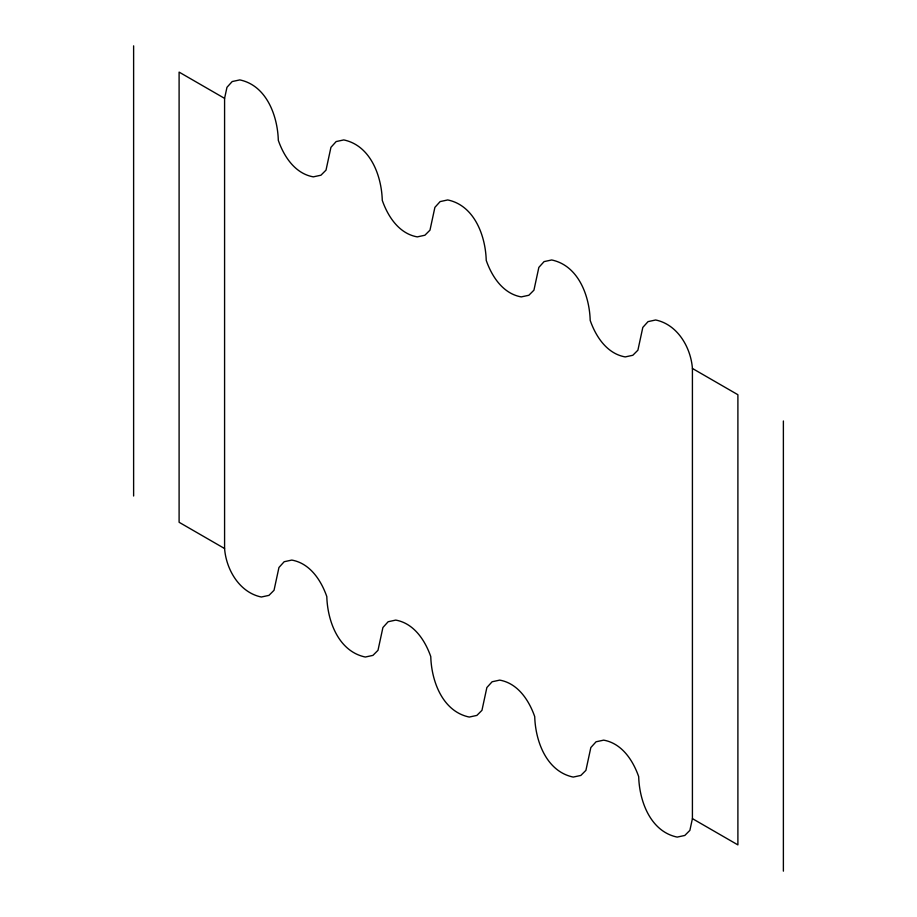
<?xml version="1.0" encoding="UTF-8"?>
<svg xmlns="http://www.w3.org/2000/svg" width="917" height="917" viewBox="0 0 917 917"><rect width="100%" height="100%" fill="white"/><g stroke="black" fill="none" stroke-linecap="round" stroke-linejoin="round"><path stroke-width="1.38" d="M224.585 98.371L226.969 87.31L232.196 81.544L239.818 79.905C266.583 85.499 277.633 115.886 278.31 140.347C283.983 156.612 295.159 173.657 313.327 176.855L320.939 175.216L326.016 170.126L330.934 147.339L336.161 141.562L343.772 139.923C370.537 145.516 381.598 175.904 382.274 200.365C387.948 216.63 399.113 233.675 417.281 236.884L424.892 235.233L429.981 230.156L434.899 207.357L440.126 201.591L447.737 199.94C474.502 205.534 485.552 235.933 486.228 260.394C491.902 276.647 503.078 293.692 521.246 296.902L528.857 295.263L533.935 290.173L538.852 267.386L544.079 261.609L551.69 259.97C578.467 265.563 589.516 295.95 590.193 320.411C595.867 336.677 607.031 353.721 625.211 356.919L632.822 355.28L637.9 350.191L642.817 327.403L648.044 321.626L655.655 319.987C677.525 324.458 690.856 347.463 692.415 368.462L692.415 818.629L689.882 830.366L684.804 835.456L677.182 837.095C650.417 831.501 639.367 801.114 638.691 776.653C633.017 760.388 621.841 743.343 603.673 740.145L596.061 741.784L590.835 747.55L585.917 770.349L580.839 775.438L573.228 777.077C546.463 771.484 535.402 741.096 534.726 716.636C529.052 700.37 517.887 683.325 499.719 680.116L492.108 681.767L486.87 687.532L481.964 710.32L476.874 715.409L469.263 717.06C442.498 711.466 431.448 681.067 430.772 656.606C425.098 640.353 413.922 623.308 395.754 620.098L388.143 621.737L382.916 627.515L377.999 650.302L372.921 655.391L365.31 657.031C338.533 651.437 327.484 621.05 326.807 596.589C321.133 580.323 309.969 563.279 291.789 560.081L284.178 561.72L278.951 567.485L274.034 590.284L268.956 595.374L261.345 597.013C239.475 592.542 226.144 569.537 224.585 548.538L224.585 98.371L179.102 72.111L179.102 522.277L224.585 548.538M692.415 368.462L737.898 394.723L737.898 844.889L692.415 818.629M783.382 420.983L783.382 871.15M133.618 45.85L133.618 496.017"/></g></svg>
